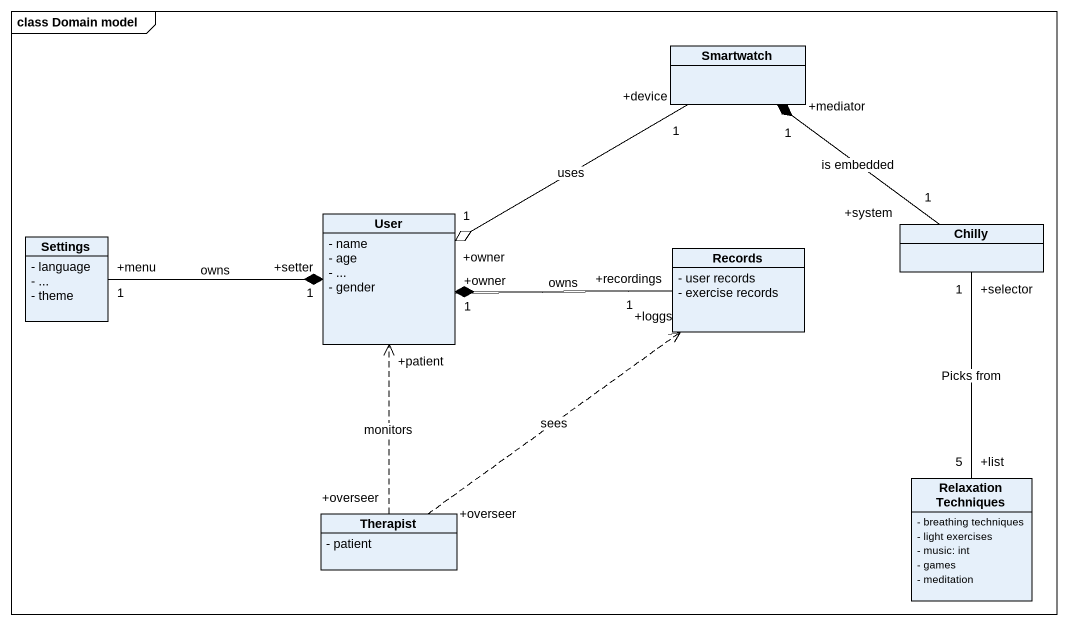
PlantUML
@startuml
mainframe class Domain model
hide circle
hide empty members
skinparam classAttributeIconSize 0
class Smartwatch
class User {
  - name
  - age
  - ...
  - gender
}
class Settings {
  - language
  - ...
  - theme
}
class Records {
  - user records
  - exercise records
}
class Chilly
class "Relaxation Techniques" as Relaxation_Techniques {
  - breathing techniques
  - light exercises
  - music: int
  - games
  - meditation
}
class Therapist {
  - patient
}
Smartwatch "+device\n1" -left-o "+owner\n1" User : uses
User "+owner\n1" -right- "+recordings\n1" Records : owns
Settings "+menu\n1" -right-* "+setter\n1" User : owns
Records -left-* User
Chilly "+system\n1" -up-* "+mediator\n1" Smartwatch : is embedded
Relaxation_Techniques "+list\n5" -up- "+selector\n1" Chilly : Picks from
Therapist "+overseer" .up.> "+patient" User : monitors
Therapist "+overseer" .up.> "+loggs" Records : sees
@enduml
